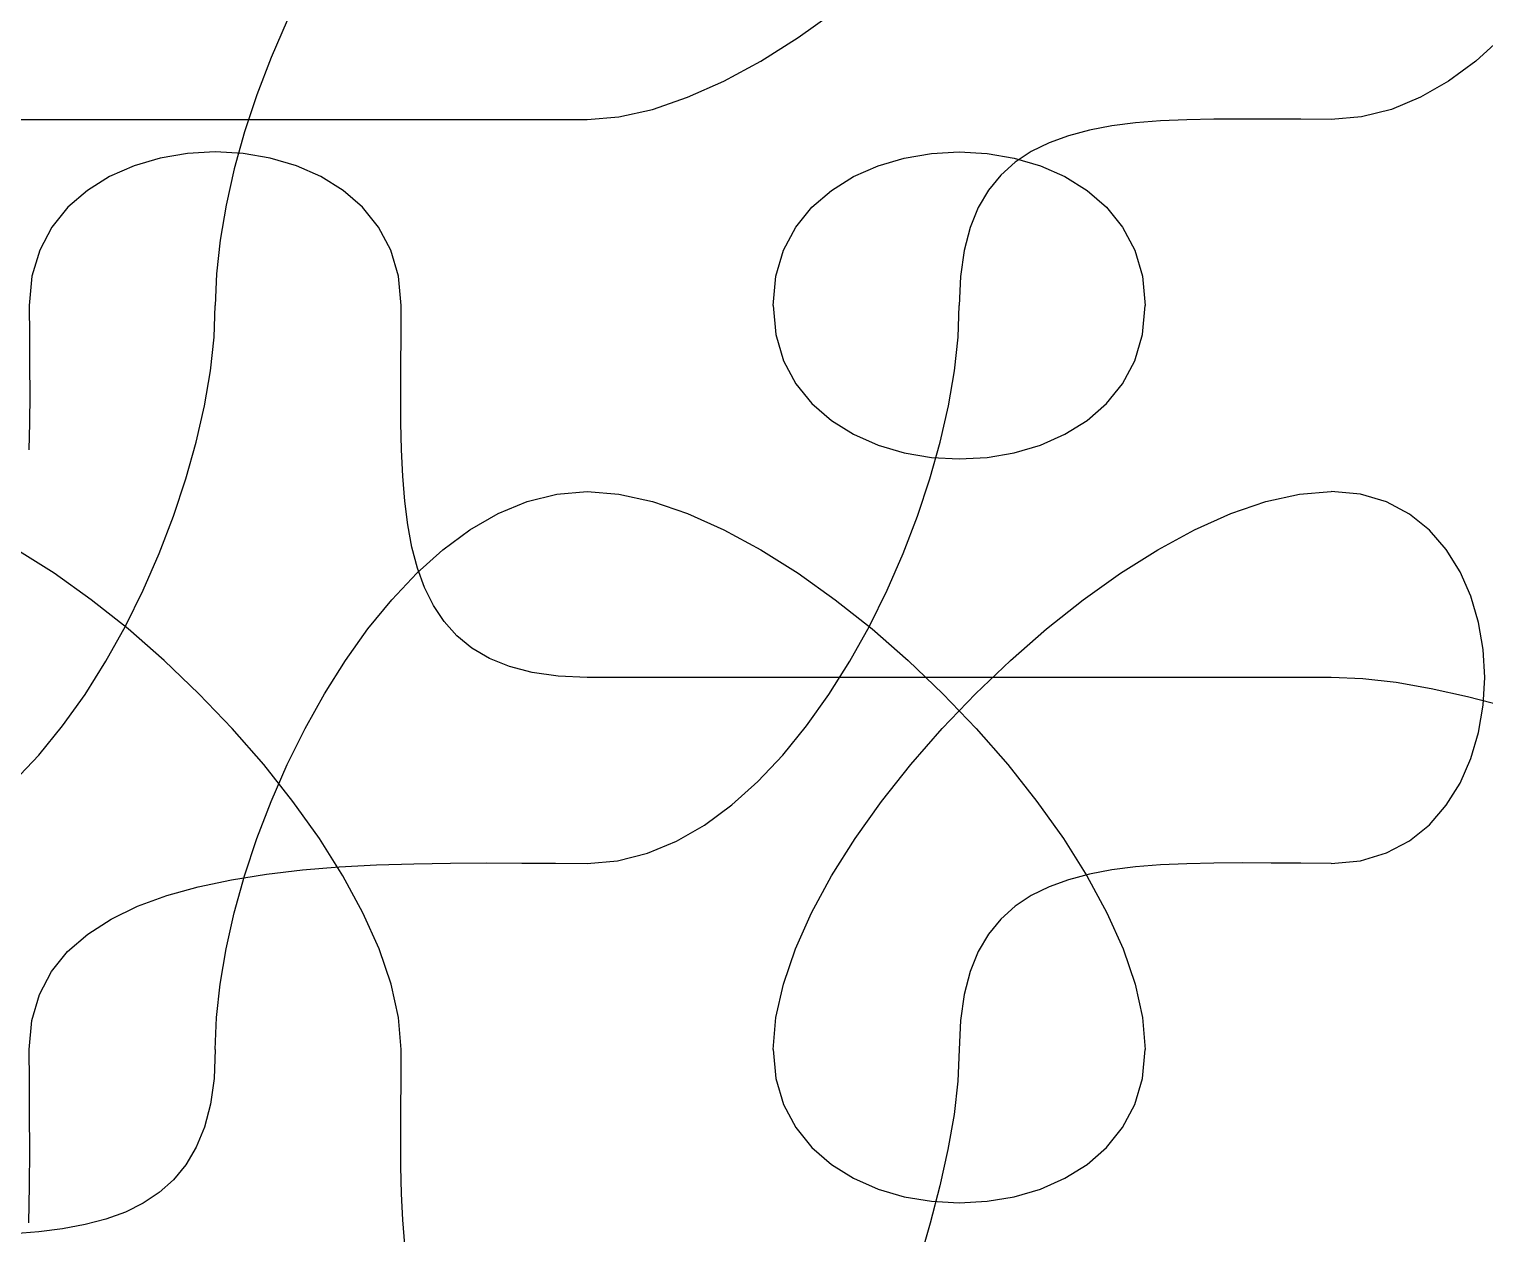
# Model space of a CAD drawing. Header units: metres. Extents: x -250 to 250, y -250 to 250.
# Drawn here: x -137.5 to -39.7, y -112.4 to -31.4 of the extents above; entities that cross this region are included whole.
import ezdxf

# ---------------------------------------------------------------- set-up
doc = ezdxf.new("R2010")
doc.units = ezdxf.units.M

msp = doc.modelspace()

# ---------------------------------------------------------------- linework, layer by layer
for p, q in [((-85.83623, -31.998718, -519.61523), (-83.3345, -30.218872, -519.61523)), ((-120.15999, -30.859955, -519.61523), (-121.24077, -33.334473, -519.61523)), ((-88.33983, -33.57419, -519.61523), (-85.83623, -31.998718, -519.61523)), ((-38.536194, -31.998688, -519.61523), (-40.292908, -33.574158, -519.61523)), ((-121.24077, -33.334473, -519.61523), (-122.19873, -35.83618, -519.61523)), ((-90.81999, -34.919983, -519.61523), (-88.33983, -33.57419, -519.61523)), ((-40.292908, -33.574158, -519.61523), (-42.119934, -34.919952, -519.61523)), ((-93.2514, -36.010773, -519.61523), (-90.81999, -34.919983, -519.61523)), ((-42.119934, -34.919952, -519.61523), (-44.01071, -36.010742, -519.61523)), ((-122.19873, -35.83618, -519.61523), (-123.02733, -38.339783, -519.61523)), ((-95.60875, -36.821228, -519.61523), (-93.2514, -36.010773, -519.61523)), ((-44.01071, -36.010742, -519.61523), (-45.958664, -36.821228, -519.61523)), ((-97.866714, -37.32608, -519.61523), (-95.60875, -36.821228, -519.61523)), ((-45.958664, -36.821228, -519.61523), (-47.957245, -37.32608, -519.61523)), ((-138.32033, -37.5, -519.61523), (-135.73502, -37.5, -519.61523)), ((-135.73502, -37.5, -519.61523), (-133.0972, -37.5, -519.61523)), ((-133.0972, -37.5, -519.61523), (-130.42001, -37.5, -519.61523)), ((-130.42001, -37.5, -519.61523), (-127.71657, -37.5, -519.61523)), ((-127.71657, -37.5, -519.61523), (-125, -37.5, -519.61523)), ((-125, -37.5, -519.61523), (-122.28343, -37.5, -519.61523)), ((-122.28343, -37.5, -519.61523), (-119.57999, -37.5, -519.61523)), ((-119.57999, -37.5, -519.61523), (-116.9028, -37.5, -519.61523)), ((-116.9028, -37.5, -519.61523), (-114.264984, -37.5, -519.61523)), ((-114.264984, -37.5, -519.61523), (-111.67967, -37.5, -519.61523)), ((-111.67967, -37.5, -519.61523), (-109.15999, -37.5, -519.61523)), ((-109.15999, -37.5, -519.61523), (-106.719055, -37.5, -519.61523)), ((-106.719055, -37.5, -519.61523), (-104.369995, -37.5, -519.61523)), ((-104.369995, -37.5, -519.61523), (-102.12593, -37.5, -519.61523)), ((-102.12593, -37.5, -519.61523), (-99.999985, -37.5, -519.61523)), ((-100, -37.5, -519.61523), (-97.866714, -37.32608, -519.61523)), ((-64.739975, -37.940002, -519.61523), (-66.24638, -38.221405, -519.61523)), ((-63.14357, -37.737335, -519.61523), (-64.739975, -37.940002, -519.61523)), ((-61.46373, -37.601227, -519.61523), (-63.14357, -37.737335, -519.61523)), ((-59.707016, -37.5195, -519.61523), (-61.46373, -37.601227, -519.61523)), ((-57.87999, -37.47998, -519.61523), (-59.707016, -37.5195, -519.61523)), ((-55.989212, -37.47046, -519.61523), (-57.87999, -37.47998, -519.61523)), ((-54.041245, -37.47873, -519.61523), (-55.989212, -37.47046, -519.61523)), ((-52.04265, -37.492645, -519.61523), (-54.041245, -37.47873, -519.61523)), ((-50, -37.5, -519.61523), (-52.04265, -37.492645, -519.61523)), ((-47.957245, -37.32608, -519.61523), (-49.999893, -37.5, -519.61523)), ((-123.02733, -38.339783, -519.61523), (-123.719986, -40.819946, -519.61523)), ((-68.96294, -39.069214, -519.61523), (-70.15997, -39.660004, -519.61523)), ((-67.65622, -38.59375, -519.61523), (-68.96294, -39.069214, -519.61523)), ((-66.24638, -38.221405, -519.61523), (-67.65622, -38.59375, -519.61523)), ((-128.69997, -40.099945, -519.61523), (-130.4562, -40.61557, -519.61523)), ((-126.86871, -39.79059, -519.61523), (-128.69997, -40.099945, -519.61523)), ((-124.99997, -39.68747, -519.61523), (-126.86871, -39.79059, -519.61523)), ((-123.131226, -39.79059, -519.61523), (-124.99997, -39.68747, -519.61523)), ((-121.29997, -40.099976, -519.61523), (-123.131226, -39.79059, -519.61523)), ((-119.54373, -40.6156, -519.61523), (-121.29997, -40.099976, -519.61523)), ((-80.45622, -40.6156, -519.61523), (-78.69997, -40.099976, -519.61523)), ((-78.69997, -40.099976, -519.61523), (-76.86871, -39.79059, -519.61523)), ((-76.86871, -39.79059, -519.61523), (-74.999954, -39.68747, -519.61523)), ((-74.999954, -39.68747, -519.61523), (-73.131195, -39.79059, -519.61523)), ((-73.131195, -39.79059, -519.61523), (-71.29994, -40.099945, -519.61523)), ((-71.29994, -40.099945, -519.61523), (-69.543686, -40.61557, -519.61523)), ((-70.15997, -39.660004, -519.61523), (-71.24075, -40.378296, -519.61523)), ((-130.4562, -40.61557, -519.61523), (-132.09996, -41.337433, -519.61523)), ((-123.719986, -40.819946, -519.61523), (-124.27014, -43.251343, -519.61523)), ((-117.89998, -41.337494, -519.61523), (-119.54373, -40.6156, -519.61523)), ((-82.099976, -41.337494, -519.61523), (-80.45622, -40.6156, -519.61523)), ((-71.24075, -40.378296, -519.61523), (-72.198715, -41.236267, -519.61523)), ((-69.543686, -40.61557, -519.61523), (-67.89993, -41.337433, -519.61523)), ((-132.09996, -41.337433, -519.61523), (-133.5937, -42.265564, -519.61523)), ((-116.406235, -42.265625, -519.61523), (-117.89998, -41.337494, -519.61523)), ((-83.593735, -42.265625, -519.61523), (-82.099976, -41.337494, -519.61523)), ((-72.198715, -41.236267, -519.61523), (-73.02731, -42.246124, -519.61523)), ((-67.89993, -41.337433, -519.61523), (-66.40617, -42.265564, -519.61523)), ((-133.5937, -42.265564, -519.61523), (-134.89995, -43.399933, -519.61523)), ((-115.09999, -43.399994, -519.61523), (-116.406235, -42.265625, -519.61523)), ((-84.899994, -43.399994, -519.61523), (-83.593735, -42.265625, -519.61523)), ((-73.02731, -42.246124, -519.61523), (-73.71997, -43.420044, -519.61523)), ((-66.40617, -42.265564, -519.61523), (-65.099915, -43.399933, -519.61523)), ((-134.89995, -43.399933, -519.61523), (-135.9812, -44.740555, -519.61523)), ((-124.27014, -43.251343, -519.61523), (-124.671234, -45.60869, -519.61523)), ((-114.01874, -44.740616, -519.61523), (-115.09999, -43.399994, -519.61523)), ((-85.98125, -44.740616, -519.61523), (-84.899994, -43.399994, -519.61523)), ((-73.71997, -43.420044, -519.61523), (-74.27013, -44.770203, -519.61523)), ((-65.099915, -43.399933, -519.61523), (-64.01865, -44.740555, -519.61523)), ((-135.9812, -44.740555, -519.61523), (-136.79994, -46.28743, -519.61523)), ((-113.2, -46.28749, -519.61523), (-114.01874, -44.740616, -519.61523)), ((-86.8, -46.28749, -519.61523), (-85.98125, -44.740616, -519.61523)), ((-74.27013, -44.770203, -519.61523), (-74.67122, -46.308792, -519.61523)), ((-64.01865, -44.740555, -519.61523), (-63.19989, -46.28743, -519.61523)), ((-124.671234, -45.60869, -519.61523), (-124.9167, -47.866653, -519.61523)), ((-136.79994, -46.28743, -519.61523), (-137.3187, -48.040543, -519.61523)), ((-112.681244, -48.04062, -519.61523), (-113.2, -46.28749, -519.61523)), ((-87.318756, -48.04062, -519.61523), (-86.8, -46.28749, -519.61523)), ((-74.67122, -46.308792, -519.61523), (-74.91669, -48.048004, -519.61523)), ((-63.19989, -46.28743, -519.61523), (-62.68112, -48.040543, -519.61523)), ((-124.9167, -47.866653, -519.61523), (-124.999985, -49.999924, -519.61523)), ((-137.3187, -48.040543, -519.61523), (-137.49994, -49.99991, -519.61523)), ((-112.5, -50, -519.61523), (-112.681244, -48.04062, -519.61523)), ((-87.5, -50, -519.61523), (-87.318756, -48.04062, -519.61523)), ((-74.91669, -48.048004, -519.61523), (-74.99997, -50.00003, -519.61523)), ((-62.68112, -48.040543, -519.61523), (-62.499863, -49.99991, -519.61523)), ((-137.5, -50, -519.61523), (-137.49266, -52.04265, -519.61523)), ((-125.08328, -52.13318, -519.61523), (-125, -49.999878, -519.61523)), ((-112.50726, -52.04254, -519.61523), (-112.49991, -49.999878, -519.61523)), ((-87.5, -50, -519.61523), (-87.318756, -51.959366, -519.61523)), ((-75.08325, -52.13318, -519.61523), (-74.99997, -49.999878, -519.61523)), ((-62.68112, -51.959305, -519.61523), (-62.499863, -49.999924, -519.61523)), ((-137.49266, -52.04265, -519.61523), (-137.47876, -54.041245, -519.61523)), ((-125.32875, -54.39116, -519.61523), (-125.08328, -52.13318, -519.61523)), ((-112.52118, -54.041153, -519.61523), (-112.50726, -52.04254, -519.61523)), ((-87.318756, -51.959366, -519.61523), (-86.8, -53.712494, -519.61523)), ((-75.328735, -54.39116, -519.61523), (-75.08325, -52.13318, -519.61523)), ((-63.19989, -53.712433, -519.61523), (-62.68112, -51.959305, -519.61523)), ((-86.8, -53.712494, -519.61523), (-85.98125, -55.25937, -519.61523)), ((-64.01865, -55.259308, -519.61523), (-63.19989, -53.712433, -519.61523)), ((-137.47876, -54.041245, -519.61523), (-137.47047, -55.989212, -519.61523)), ((-125.72984, -56.74852, -519.61523), (-125.32875, -54.39116, -519.61523)), ((-112.529465, -55.989136, -519.61523), (-112.52118, -54.041153, -519.61523)), ((-75.72984, -56.74852, -519.61523), (-75.328735, -54.39116, -519.61523)), ((-85.98125, -55.25937, -519.61523), (-84.899994, -56.59999, -519.61523)), ((-65.099915, -56.599945, -519.61523), (-64.01865, -55.259308, -519.61523)), ((-137.47047, -55.989212, -519.61523), (-137.48001, -57.87999, -519.61523)), ((-112.51994, -57.87993, -519.61523), (-112.529465, -55.989136, -519.61523)), ((-84.899994, -56.59999, -519.61523), (-83.593735, -57.73436, -519.61523)), ((-66.40617, -57.73433, -519.61523), (-65.099915, -56.599945, -519.61523)), ((-126.28, -59.17993, -519.61523), (-125.72984, -56.74852, -519.61523)), ((-76.28, -59.17993, -519.61523), (-75.72984, -56.74852, -519.61523)), ((-137.48001, -57.87999, -519.61523), (-137.51955, -59.707016, -519.61523)), ((-112.48042, -59.70697, -519.61523), (-112.51994, -57.87993, -519.61523)), ((-83.593735, -57.73436, -519.61523), (-82.099976, -58.662476, -519.61523)), ((-82.099976, -58.662476, -519.61523), (-80.45622, -59.384354, -519.61523)), ((-69.543686, -59.38434, -519.61523), (-67.89993, -58.66246, -519.61523)), ((-67.89993, -58.66246, -519.61523), (-66.40617, -57.73433, -519.61523)), ((-126.97266, -61.660095, -519.61523), (-126.28, -59.17993, -519.61523)), ((-80.45622, -59.384354, -519.61523), (-78.69997, -59.89998, -519.61523)), ((-76.97266, -61.660095, -519.61523), (-76.28, -59.17993, -519.61523)), ((-71.29994, -59.899963, -519.61523), (-69.543686, -59.38434, -519.61523)), ((-112.39871, -61.4637, -519.61523), (-112.48042, -59.70697, -519.61523)), ((-78.69997, -59.89998, -519.61523), (-76.86871, -60.20935, -519.61523)), ((-76.86871, -60.20935, -519.61523), (-74.999954, -60.31247, -519.61523)), ((-74.999954, -60.31247, -519.61523), (-73.131195, -60.209335, -519.61523)), ((-73.131195, -60.209335, -519.61523), (-71.29994, -59.899963, -519.61523)), ((-112.26262, -63.143555, -519.61523), (-112.39871, -61.4637, -519.61523)), ((-127.801254, -64.1637, -519.61523), (-126.97266, -61.660095, -519.61523)), ((-102.04266, -62.67383, -519.61523), (-100, -62.49991, -519.61523)), ((-100, -62.5, -519.61523), (-97.866714, -62.673904, -519.61523)), ((-77.801254, -64.1637, -519.61523), (-76.97266, -61.660095, -519.61523)), ((-52.13318, -62.67383, -519.61523), (-49.999878, -62.49991, -519.61523)), ((-48.040543, -62.68112, -519.61523), (-49.99991, -62.499863, -519.61523)), ((-112.05997, -64.739975, -519.61523), (-112.26262, -63.143555, -519.61523)), ((-105.98923, -63.98915, -519.61523), (-104.04126, -63.17868, -519.61523)), ((-104.04126, -63.17868, -519.61523), (-102.04266, -62.67383, -519.61523)), ((-97.866714, -62.673904, -519.61523), (-95.60875, -63.17874, -519.61523)), ((-95.60875, -63.17874, -519.61523), (-93.2514, -63.989212, -519.61523)), ((-56.74852, -63.98915, -519.61523), (-54.39116, -63.17868, -519.61523)), ((-54.39116, -63.17868, -519.61523), (-52.13318, -62.67383, -519.61523)), ((-46.28743, -63.19989, -519.61523), (-48.040543, -62.68112, -519.61523)), ((-44.740555, -64.01865, -519.61523), (-46.28743, -63.19989, -519.61523)), ((-128.75922, -66.66542, -519.61523), (-127.801254, -64.1637, -519.61523)), ((-107.880005, -65.07994, -519.61523), (-105.98923, -63.98915, -519.61523)), ((-93.2514, -63.989212, -519.61523), (-90.81999, -65.07999, -519.61523)), ((-78.75923, -66.66542, -519.61523), (-77.801254, -64.1637, -519.61523)), ((-59.17993, -65.07994, -519.61523), (-56.74852, -63.98915, -519.61523)), ((-43.399933, -65.099915, -519.61523), (-44.740555, -64.01865, -519.61523)), ((-111.778564, -66.24638, -519.61523), (-112.05997, -64.739975, -519.61523)), ((-109.70703, -66.425735, -519.61523), (-107.880005, -65.07994, -519.61523)), ((-90.81999, -65.07999, -519.61523), (-88.33983, -66.425766, -519.61523)), ((-61.660095, -66.425735, -519.61523), (-59.17993, -65.07994, -519.61523)), ((-42.265564, -66.40617, -519.61523), (-43.399933, -65.099915, -519.61523)), ((-135.83621, -68.001205, -519.61523), (-138.3398, -66.425735, -519.61523)), ((-111.40622, -67.656235, -519.61523), (-111.778564, -66.24638, -519.61523)), ((-111.463745, -68.001205, -519.61523), (-109.70703, -66.425735, -519.61523)), ((-88.33983, -66.425766, -519.61523), (-85.83623, -68.001236, -519.61523)), ((-64.1637, -68.001205, -519.61523), (-61.660095, -66.425735, -519.61523)), ((-41.337433, -67.89993, -519.61523), (-42.265564, -66.40617, -519.61523)), ((-129.84, -69.13995, -519.61523), (-128.75922, -66.66542, -519.61523)), ((-79.84001, -69.13995, -519.61523), (-78.75923, -66.66542, -519.61523)), ((-133.3345, -69.78105, -519.61523), (-135.83621, -68.001205, -519.61523)), ((-113.143585, -69.78105, -519.61523), (-111.463745, -68.001205, -519.61523)), ((-110.930756, -68.96295, -519.61523), (-111.40622, -67.656235, -519.61523)), ((-85.83623, -68.001236, -519.61523), (-83.3345, -69.78108, -519.61523)), ((-66.66542, -69.78105, -519.61523), (-64.1637, -68.001205, -519.61523)), ((-40.61557, -69.543686, -519.61523), (-41.337433, -67.89993, -519.61523)), ((-131.03703, -71.562, -519.61523), (-129.84, -69.13995, -519.61523)), ((-110.33998, -70.15999, -519.61523), (-110.930756, -68.96295, -519.61523)), ((-81.03705, -71.562, -519.61523), (-79.84001, -69.13995, -519.61523)), ((-130.85997, -71.73996, -519.61523), (-133.3345, -69.78105, -519.61523)), ((-114.73999, -71.73996, -519.61523), (-113.143585, -69.78105, -519.61523)), ((-109.621704, -71.24077, -519.61523), (-110.33998, -70.15999, -519.61523)), ((-83.3345, -69.78108, -519.61523), (-80.85997, -71.73999, -519.61523)), ((-69.13995, -71.73996, -519.61523), (-66.66542, -69.78105, -519.61523)), ((-40.099945, -71.29994, -519.61523), (-40.61557, -69.543686, -519.61523)), ((-108.76373, -72.198746, -519.61523), (-109.621704, -71.24077, -519.61523)), ((-39.79059, -73.131195, -519.61523), (-40.099945, -71.29994, -519.61523)), ((-132.34375, -73.90622, -519.61523), (-131.03703, -71.562, -519.61523)), ((-128.43794, -73.852615, -519.61523), (-130.85997, -71.73996, -519.61523)), ((-116.2464, -73.852615, -519.61523), (-114.73999, -71.73996, -519.61523)), ((-107.75389, -73.02734, -519.61523), (-108.76373, -72.198746, -519.61523)), ((-82.343765, -73.90622, -519.61523), (-81.03705, -71.562, -519.61523)), ((-80.85997, -71.73999, -519.61523), (-78.43794, -73.852646, -519.61523)), ((-71.562, -73.852615, -519.61523), (-69.13995, -71.73996, -519.61523)), ((-106.57999, -73.72, -519.61523), (-107.75389, -73.02734, -519.61523)), ((-39.68747, -74.999954, -519.61523), (-39.79059, -73.131195, -519.61523)), ((-133.7536, -76.14732, -519.61523), (-132.34375, -73.90622, -519.61523)), ((-126.093735, -76.09372, -519.61523), (-128.43794, -73.852615, -519.61523)), ((-117.65625, -76.09372, -519.61523), (-116.2464, -73.852615, -519.61523)), ((-105.22983, -74.27016, -519.61523), (-106.57999, -73.72, -519.61523)), ((-103.69124, -74.67125, -519.61523), (-105.22983, -74.27016, -519.61523)), ((-83.75362, -76.14732, -519.61523), (-82.343765, -73.90622, -519.61523)), ((-78.43794, -73.852646, -519.61523), (-76.09372, -76.093735, -519.61523)), ((-73.90622, -76.09372, -519.61523), (-71.562, -73.852615, -519.61523)), ((-101.95203, -74.91672, -519.61523), (-103.69124, -74.67125, -519.61523)), ((-100, -75, -519.61523), (-101.95203, -74.91672, -519.61523)), ((-97.87401, -75, -519.61523), (-99.99994, -74.999985, -519.61523)), ((-95.629944, -75, -519.61523), (-97.87401, -75, -519.61523)), ((-93.28088, -75, -519.61523), (-95.629944, -75, -519.61523)), ((-90.83995, -75, -519.61523), (-93.28088, -75, -519.61523)), ((-88.32027, -75, -519.61523), (-90.83995, -75, -519.61523)), ((-85.734955, -75, -519.61523), (-88.32027, -75, -519.61523)), ((-83.09714, -75, -519.61523), (-85.734955, -75, -519.61523)), ((-80.41995, -75, -519.61523), (-83.09714, -75, -519.61523)), ((-77.71652, -75, -519.61523), (-80.41995, -75, -519.61523)), ((-74.99997, -75, -519.61523), (-77.71652, -75, -519.61523)), ((-72.28342, -75, -519.61523), (-74.99997, -75, -519.61523)), ((-69.57999, -75, -519.61523), (-72.28342, -75, -519.61523)), ((-66.9028, -75, -519.61523), (-69.57999, -75, -519.61523)), ((-64.264984, -75, -519.61523), (-66.9028, -75, -519.61523)), ((-61.679672, -75, -519.61523), (-64.264984, -75, -519.61523)), ((-59.15999, -75, -519.61523), (-61.679672, -75, -519.61523)), ((-56.719055, -75, -519.61523), (-59.15999, -75, -519.61523)), ((-54.369995, -75, -519.61523), (-56.719055, -75, -519.61523)), ((-52.12593, -75, -519.61523), (-54.369995, -75, -519.61523)), ((-50, -75, -519.61523), (-52.12593, -75, -519.61523)), ((-47.87407, -75.090515, -519.61523), (-50.000015, -74.99988, -519.61523)), ((-45.630005, -75.3499, -519.61523), (-47.87407, -75.090515, -519.61523)), ((-39.79059, -76.86871, -519.61523), (-39.68747, -74.999954, -519.61523)), ((-135.26001, -78.25998, -519.61523), (-133.7536, -76.14732, -519.61523)), ((-123.852646, -78.43794, -519.61523), (-126.093735, -76.09372, -519.61523)), ((-118.96297, -78.43794, -519.61523), (-117.65625, -76.09372, -519.61523)), ((-85.260025, -78.25998, -519.61523), (-83.75362, -76.14732, -519.61523)), ((-76.14732, -78.43794, -519.61523), (-73.90622, -76.09372, -519.61523)), ((-76.09372, -76.093735, -519.61523), (-73.852615, -78.43796, -519.61523)), ((-43.280945, -75.75928, -519.61523), (-45.630005, -75.3499, -519.61523)), ((-40.839996, -76.29991, -519.61523), (-43.280945, -75.75928, -519.61523)), ((-38.320312, -76.95305, -519.61523), (-40.839996, -76.29991, -519.61523)), ((-40.099976, -78.69997, -519.61523), (-39.79059, -76.86871, -519.61523)), ((-136.85641, -80.21889, -519.61523), (-135.26001, -78.25998, -519.61523)), ((-86.85643, -80.21889, -519.61523), (-85.260025, -78.25998, -519.61523)), ((-121.73999, -80.85997, -519.61523), (-123.852646, -78.43794, -519.61523)), ((-120.16, -80.85997, -519.61523), (-118.96297, -78.43794, -519.61523)), ((-78.25998, -80.85997, -519.61523), (-76.14732, -78.43794, -519.61523)), ((-73.852615, -78.43796, -519.61523), (-71.73996, -80.859985, -519.61523)), ((-40.6156, -80.45622, -519.61523), (-40.099976, -78.69997, -519.61523)), ((-138.53625, -81.99873, -519.61523), (-136.85641, -80.21889, -519.61523)), ((-88.53627, -81.99873, -519.61523), (-86.85643, -80.21889, -519.61523)), ((-119.78108, -83.3345, -519.61523), (-121.73999, -80.85997, -519.61523)), ((-121.24078, -83.3345, -519.61523), (-120.16, -80.85997, -519.61523)), ((-80.21889, -83.3345, -519.61523), (-78.25998, -80.85997, -519.61523)), ((-71.73996, -80.859985, -519.61523), (-69.78105, -83.33452, -519.61523)), ((-41.337494, -82.099976, -519.61523), (-40.6156, -80.45622, -519.61523)), ((-90.292984, -83.5742, -519.61523), (-88.53627, -81.99873, -519.61523)), ((-42.265625, -83.593735, -519.61523), (-41.337494, -82.099976, -519.61523)), ((-122.198746, -85.83623, -519.61523), (-121.24078, -83.3345, -519.61523)), ((-118.001236, -85.83623, -519.61523), (-119.78108, -83.3345, -519.61523)), ((-92.12001, -84.91998, -519.61523), (-90.292984, -83.5742, -519.61523)), ((-81.99873, -85.83623, -519.61523), (-80.21889, -83.3345, -519.61523)), ((-69.78105, -83.33452, -519.61523), (-68.001205, -85.83624, -519.61523)), ((-43.399994, -84.899994, -519.61523), (-42.265625, -83.593735, -519.61523)), ((-94.01079, -86.01077, -519.61523), (-92.12001, -84.91998, -519.61523)), ((-44.740616, -85.98125, -519.61523), (-43.399994, -84.899994, -519.61523)), ((-123.02734, -88.33983, -519.61523), (-122.198746, -85.83623, -519.61523)), ((-116.425766, -88.33983, -519.61523), (-118.001236, -85.83623, -519.61523)), ((-95.958755, -86.82124, -519.61523), (-94.01079, -86.01077, -519.61523)), ((-83.5742, -88.33983, -519.61523), (-81.99873, -85.83623, -519.61523)), ((-68.001205, -85.83624, -519.61523), (-66.425735, -88.33983, -519.61523)), ((-46.28749, -86.8, -519.61523), (-44.740616, -85.98125, -519.61523)), ((-97.95735, -87.326096, -519.61523), (-95.958755, -86.82124, -519.61523)), ((-48.04062, -87.318756, -519.61523), (-46.28749, -86.8, -519.61523)), ((-121.56204, -88.22142, -519.61523), (-119.140015, -87.94002, -519.61523)), ((-119.140015, -87.94002, -519.61523), (-116.66548, -87.73735, -519.61523)), ((-116.66548, -87.73735, -519.61523), (-114.16376, -87.60126, -519.61523)), ((-114.16376, -87.60126, -519.61523), (-111.66016, -87.51953, -519.61523)), ((-111.66016, -87.51953, -519.61523), (-109.17999, -87.479996, -519.61523)), ((-109.17999, -87.479996, -519.61523), (-106.74858, -87.47046, -519.61523)), ((-106.74858, -87.47046, -519.61523), (-104.391235, -87.47873, -519.61523)), ((-104.391235, -87.47873, -519.61523), (-102.133255, -87.49263, -519.61523)), ((-102.133255, -87.49263, -519.61523), (-99.99997, -87.49997, -519.61523)), ((-100, -87.5, -519.61523), (-97.95735, -87.326096, -519.61523)), ((-64.739975, -87.93999, -519.61523), (-66.24638, -88.22139, -519.61523)), ((-63.14357, -87.737335, -519.61523), (-64.739975, -87.93999, -519.61523)), ((-61.46373, -87.60124, -519.61523), (-63.14357, -87.737335, -519.61523)), ((-59.707016, -87.51953, -519.61523), (-61.46373, -87.60124, -519.61523)), ((-57.87999, -87.479996, -519.61523), (-59.707016, -87.51953, -519.61523)), ((-55.989212, -87.470474, -519.61523), (-57.87999, -87.479996, -519.61523)), ((-54.041245, -87.47876, -519.61523), (-55.989212, -87.470474, -519.61523)), ((-52.04265, -87.49266, -519.61523), (-54.041245, -87.47876, -519.61523)), ((-50, -87.5, -519.61523), (-52.04265, -87.49266, -519.61523)), ((-50, -87.5, -519.61523), (-48.04062, -87.318756, -519.61523)), ((-126.147354, -89.06923, -519.61523), (-123.906265, -88.593765, -519.61523)), ((-123.906265, -88.593765, -519.61523), (-121.56204, -88.22142, -519.61523)), ((-123.72, -90.81999, -519.61523), (-123.02734, -88.33983, -519.61523)), ((-115.07999, -90.81999, -519.61523), (-116.425766, -88.33983, -519.61523)), ((-84.91998, -90.81999, -519.61523), (-83.5742, -88.33983, -519.61523)), ((-67.65622, -88.593735, -519.61523), (-68.96294, -89.0692, -519.61523)), ((-66.24638, -88.22139, -519.61523), (-67.65622, -88.593735, -519.61523)), ((-66.425735, -88.33983, -519.61523), (-65.07994, -90.81999, -519.61523)), ((-130.21892, -90.378296, -519.61523), (-128.26001, -89.66002, -519.61523)), ((-128.26001, -89.66002, -519.61523), (-126.147354, -89.06923, -519.61523)), ((-70.15997, -89.65997, -519.61523), (-71.24075, -90.37825, -519.61523)), ((-68.96294, -89.0692, -519.61523), (-70.15997, -89.65997, -519.61523)), ((-131.99876, -91.23627, -519.61523), (-130.21892, -90.378296, -519.61523)), ((-124.27016, -93.2514, -519.61523), (-123.72, -90.81999, -519.61523)), ((-113.98921, -93.2514, -519.61523), (-115.07999, -90.81999, -519.61523)), ((-86.01077, -93.2514, -519.61523), (-84.91998, -90.81999, -519.61523)), ((-71.24075, -90.37825, -519.61523), (-72.198715, -91.236206, -519.61523)), ((-65.07994, -90.81999, -519.61523), (-63.98915, -93.2514, -519.61523)), ((-133.57423, -92.24611, -519.61523), (-131.99876, -91.23627, -519.61523)), ((-72.198715, -91.236206, -519.61523), (-73.02731, -92.24605, -519.61523)), ((-134.92001, -93.42001, -519.61523), (-133.57423, -92.24611, -519.61523)), ((-73.02731, -92.24605, -519.61523), (-73.71997, -93.41995, -519.61523)), ((-136.01079, -94.77017, -519.61523), (-134.92001, -93.42001, -519.61523)), ((-124.67125, -95.60875, -519.61523), (-124.27016, -93.2514, -519.61523)), ((-113.17874, -95.60875, -519.61523), (-113.98921, -93.2514, -519.61523)), ((-86.82124, -95.60875, -519.61523), (-86.01077, -93.2514, -519.61523)), ((-73.71997, -93.41995, -519.61523), (-74.27013, -94.770096, -519.61523)), ((-63.98915, -93.2514, -519.61523), (-63.17868, -95.60875, -519.61523)), ((-136.82126, -96.30876, -519.61523), (-136.01079, -94.77017, -519.61523)), ((-74.27013, -94.770096, -519.61523), (-74.67122, -96.308685, -519.61523)), ((-124.91672, -97.866714, -519.61523), (-124.67125, -95.60875, -519.61523)), ((-112.673904, -97.866714, -519.61523), (-113.17874, -95.60875, -519.61523)), ((-87.326096, -97.866714, -519.61523), (-86.82124, -95.60875, -519.61523)), ((-63.17868, -95.60875, -519.61523), (-62.67383, -97.866714, -519.61523)), ((-137.3261, -98.04797, -519.61523), (-136.82126, -96.30876, -519.61523)), ((-74.67122, -96.308685, -519.61523), (-74.91669, -98.0479, -519.61523)), ((-137.5, -100, -519.61523), (-137.3261, -98.04797, -519.61523)), ((-125, -100, -519.61523), (-124.91672, -97.866714, -519.61523)), ((-112.5, -100, -519.61523), (-112.673904, -97.866714, -519.61523)), ((-87.5, -100, -519.61523), (-87.326096, -97.866714, -519.61523)), ((-74.91669, -98.0479, -519.61523), (-74.99997, -99.99992, -519.61523)), ((-62.67383, -97.866714, -519.61523), (-62.49991, -100, -519.61523)), ((-137.49268, -102.133255, -519.61523), (-137.50002, -99.99997, -519.61523)), ((-125, -100, -519.61523), (-125.08328, -101.95203, -519.61523)), ((-112.50726, -102.04266, -519.61523), (-112.49991, -100, -519.61523)), ((-87.5, -100, -519.61523), (-87.318756, -101.95938, -519.61523)), ((-75, -100, -519.61523), (-75.09062, -102.12593, -519.61523)), ((-62.68112, -101.95935, -519.61523), (-62.499863, -99.99997, -519.61523)), ((-137.47878, -104.391235, -519.61523), (-137.49268, -102.133255, -519.61523)), ((-125.08328, -101.95203, -519.61523), (-125.32875, -103.69124, -519.61523)), ((-112.52118, -104.04126, -519.61523), (-112.50726, -102.04266, -519.61523)), ((-87.318756, -101.95938, -519.61523), (-86.8, -103.71251, -519.61523)), ((-75.09062, -102.12593, -519.61523), (-75.34999, -104.369995, -519.61523)), ((-63.19989, -103.71248, -519.61523), (-62.68112, -101.95935, -519.61523)), ((-125.32875, -103.69124, -519.61523), (-125.72984, -105.22983, -519.61523)), ((-137.47049, -106.74858, -519.61523), (-137.47878, -104.391235, -519.61523)), ((-112.529465, -105.98923, -519.61523), (-112.52118, -104.04126, -519.61523)), ((-86.8, -103.71251, -519.61523), (-85.98125, -105.259384, -519.61523)), ((-75.34999, -104.369995, -519.61523), (-75.75937, -106.719055, -519.61523)), ((-64.01865, -105.25935, -519.61523), (-63.19989, -103.71248, -519.61523)), ((-125.72984, -105.22983, -519.61523), (-126.28, -106.57999, -519.61523)), ((-85.98125, -105.259384, -519.61523), (-84.899994, -106.600006, -519.61523)), ((-65.099915, -106.599976, -519.61523), (-64.01865, -105.25935, -519.61523)), ((-126.28, -106.57999, -519.61523), (-126.97266, -107.75389, -519.61523)), ((-112.51994, -107.880005, -519.61523), (-112.529465, -105.98923, -519.61523)), ((-84.899994, -106.600006, -519.61523), (-83.593735, -107.734375, -519.61523)), ((-66.40617, -107.73436, -519.61523), (-65.099915, -106.599976, -519.61523)), ((-137.48003, -109.17999, -519.61523), (-137.47049, -106.74858, -519.61523)), ((-75.75937, -106.719055, -519.61523), (-76.29999, -109.15999, -519.61523)), ((-126.97266, -107.75389, -519.61523), (-127.801254, -108.76373, -519.61523)), ((-112.48042, -109.70703, -519.61523), (-112.51994, -107.880005, -519.61523)), ((-83.593735, -107.734375, -519.61523), (-82.099976, -108.662506, -519.61523)), ((-67.89993, -108.66249, -519.61523), (-66.40617, -107.73436, -519.61523)), ((-137.51956, -111.66016, -519.61523), (-137.48003, -109.17999, -519.61523)), ((-127.801254, -108.76373, -519.61523), (-128.75922, -109.621704, -519.61523)), ((-82.099976, -108.662506, -519.61523), (-80.45622, -109.384384, -519.61523)), ((-80.45622, -109.384384, -519.61523), (-78.69997, -109.90001, -519.61523)), ((-76.29999, -109.15999, -519.61523), (-76.95311, -111.67967, -519.61523)), ((-71.29994, -109.899994, -519.61523), (-69.543686, -109.38437, -519.61523)), ((-69.543686, -109.38437, -519.61523), (-67.89993, -108.66249, -519.61523)), ((-129.84, -110.33998, -519.61523), (-131.03703, -110.930756, -519.61523)), ((-128.75922, -109.621704, -519.61523), (-129.84, -110.33998, -519.61523)), ((-112.39871, -111.463745, -519.61523), (-112.48042, -109.70703, -519.61523)), ((-78.69997, -109.90001, -519.61523), (-76.86871, -110.20938, -519.61523)), ((-76.86871, -110.20938, -519.61523), (-74.999954, -110.3125, -519.61523)), ((-74.999954, -110.3125, -519.61523), (-73.131195, -110.209366, -519.61523)), ((-73.131195, -110.209366, -519.61523), (-71.29994, -109.899994, -519.61523)), ((-132.34375, -111.40622, -519.61523), (-133.75359, -111.778564, -519.61523)), ((-131.03703, -110.930756, -519.61523), (-132.34375, -111.40622, -519.61523)), ((-112.26262, -113.143585, -519.61523), (-112.39871, -111.463745, -519.61523)), ((-136.8564, -112.26262, -519.61523), (-138.53624, -112.39871, -519.61523)), ((-135.26, -112.05997, -519.61523), (-136.8564, -112.26262, -519.61523)), ((-133.75359, -111.778564, -519.61523), (-135.26, -112.05997, -519.61523)), ((-76.95311, -111.67967, -519.61523), (-77.69998, -114.264984, -519.61523))]:
    msp.add_line(p, q)

doc.saveas('drawing.dxf')
